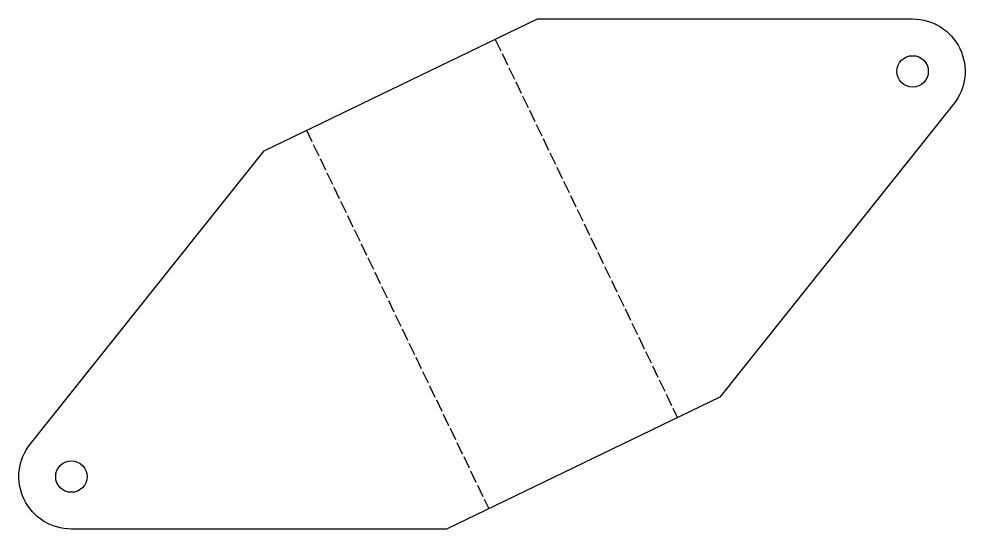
# Model space of a CAD drawing. Header units: millimetres. Extents: x -50 to 851, y 0 to 486.
import ezdxf

# ---------------------------------------------------------------- set-up
doc = ezdxf.new("R2010")
doc.units = ezdxf.units.MM
doc.header["$MEASUREMENT"] = 0
doc.linetypes.add('ACAD_ISO02W100', pattern=[15, 12, -3])

msp = doc.modelspace()

# ---------------------------------------------------------------- linework, layer by layer
at = {"linetype": 'ACAD_ISO02W100'}
for p, q in [((403.64, 466.41), (577.22, 106.04)), ((223.84, 379.81), (397.42, 19.44))]:
    msp.add_line(p, q, dxfattribs=at)
msp.add_lwpolyline([(357.07, 0), (0, 0, -0.628286), (-39.1, 81.17), (183.49, 360.37), (443.99, 485.85), (801.06, 485.85, -0.628286), (840.16, 404.68), (617.57, 125.48)], format="xyb", close=True)
for centre in [(801.06, 435.85), (0, 50)]:
    msp.add_circle(centre, 15)

doc.saveas('drawing.dxf')
